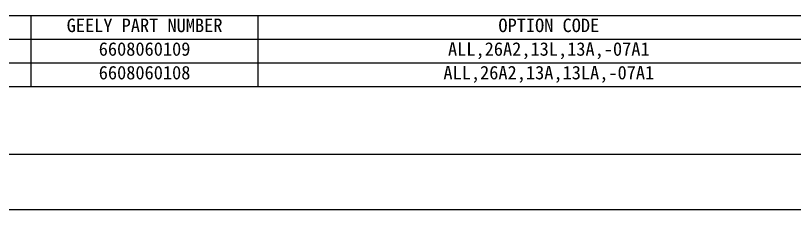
# Model space of a CAD drawing. Header units: inches. Extents: x 47316 to 59086, y 3141 to 11743.
# Drawn here: x 51448.6 to 51730.7, y 10740.2 to 10810.5 of the extents above; entities that cross this region are included whole.
import ezdxf
from ezdxf.enums import TextEntityAlignment as Align

# ---------------------------------------------------------------- set-up
doc = ezdxf.new("R2010")
doc.units = ezdxf.units.IN
doc.header["$MEASUREMENT"] = 0
doc.styles.add('COOL-仿宋', font='simfang.ttf')

msp = doc.modelspace()

# ---------------------------------------------------------------- linework, layer by layer
at = {"color": 1, "lineweight": -3}
for p, q in [((51263.07, 10810.47), (51747.06, 10810.47)), ((51454.2, 10784.79), (51454.2, 10810.47)), ((51536.45, 10784.79), (51536.45, 10810.47)), ((51263.07, 10801.91), (51747.06, 10801.91)), ((51263.07, 10793.35), (51747.06, 10793.35)), ((51263.07, 10784.79), (51747.06, 10784.79))]:
    msp.add_line(p, q, dxfattribs=at)
at = {"color": 0, "lineweight": -3}
for p, q in [((50267.93, 10760.24), (52010.93, 10760.24)), ((50247.93, 10740.24), (52030.93, 10740.24))]:
    msp.add_line(p, q, dxfattribs=at)

# ---------------------------------------------------------------- texts
at = {"color": 1, "lineweight": -3, "style": 'COOL-仿宋'}
for s, height, p in [('GEELY PART NUMBER', 4.8811, (51495.32, 10804.48)), ('OPTION CODE', 4.8811, (51641.76, 10804.48)), ('6608060109', 4.881, (51495.32, 10795.92)), ('ALL,26A2,13L,13A,-07A1', 4.8811, (51641.76, 10795.92)), ('ALL,26A2,13A,13LA,-07A1', 4.8811, (51641.76, 10787.36)), ('6608060108', 4.881, (51495.32, 10787.36))]:
    msp.add_text(s, height=height, dxfattribs=at).set_placement(p, align=Align.CENTER)

doc.saveas('drawing.dxf')
